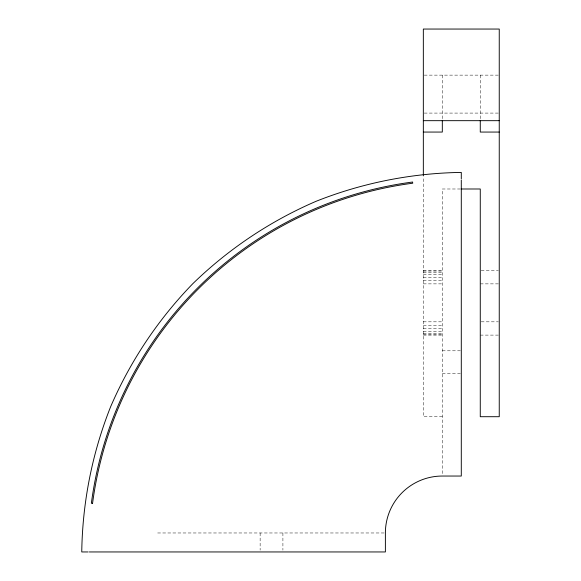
<?xml version="1.0" encoding="UTF-8"?>
<svg xmlns="http://www.w3.org/2000/svg" width="581" height="581" viewBox="0 0 581 581"><rect width="100%" height="100%" fill="white"/><g stroke="black" fill="none" stroke-linecap="round" stroke-linejoin="round"><path stroke-width="0.44" stroke-dasharray="2.9 2.18" d="M424.239 75.131L498.338 75.131M424.239 113.084L498.338 113.084M460.384 188.992L442.315 188.992L442.315 475.135M423.338 270.586L442.315 270.586M481.17 270.586L498.338 270.586M423.338 271.044L442.315 271.044M423.338 272.366L442.315 272.366M423.338 274.479L442.315 274.479M423.338 277.231L442.315 277.231M423.338 280.434L442.315 280.434M423.338 283.869L442.315 283.869M480.269 283.869L498.338 283.869M423.338 321.823L442.315 321.823M481.17 321.823L498.338 321.823M423.338 325.266L442.315 325.266M423.338 328.468L442.315 328.468M423.338 331.221L442.315 331.221M423.338 333.327L442.315 333.327M423.338 334.656L442.315 334.656M423.338 335.106L442.315 335.106M480.269 335.106L498.338 335.106M442.315 350.801L460.384 350.801M442.315 373.568L460.384 373.568M442.315 416.708L423.338 416.708L423.338 176.479M157.662 532.973L384.477 532.973M480.269 75.131L480.269 119.41M442.315 75.131L442.315 119.41M282.911 532.973L282.911 550.142M260.135 532.973L260.135 550.142"/><path stroke-width="0.87" d="M423.338 120.674L499.246 120.674M423.338 132.061L442.315 132.061L442.315 120.311M499.246 132.061L480.269 132.061L480.269 120.311M461.292 188.992L480.269 188.992L480.269 416.708L499.246 416.708L499.246 29.05L423.338 29.05L423.338 175.571M88.174 551.95L81.754 551.95C82.473 502.173 92.263 452.969 110.644 406.707C130.362 360.997 158.228 319.281 192.921 283.579C228.624 248.893 270.339 221.02 316.049 201.309C362.312 182.921 411.515 173.138 461.292 172.419L461.292 178.832M89.365 551.95L385.385 551.95L385.385 532.973A56.931 56.931 0 0 1 442.315 476.042L461.292 476.042L461.292 180.023M92.546 503.407L91.37 503.248A373.118 373.118 0 0 1 412.59 182.027L412.742 183.204A371.927 371.927 0 0 0 92.546 503.407"/></g></svg>
